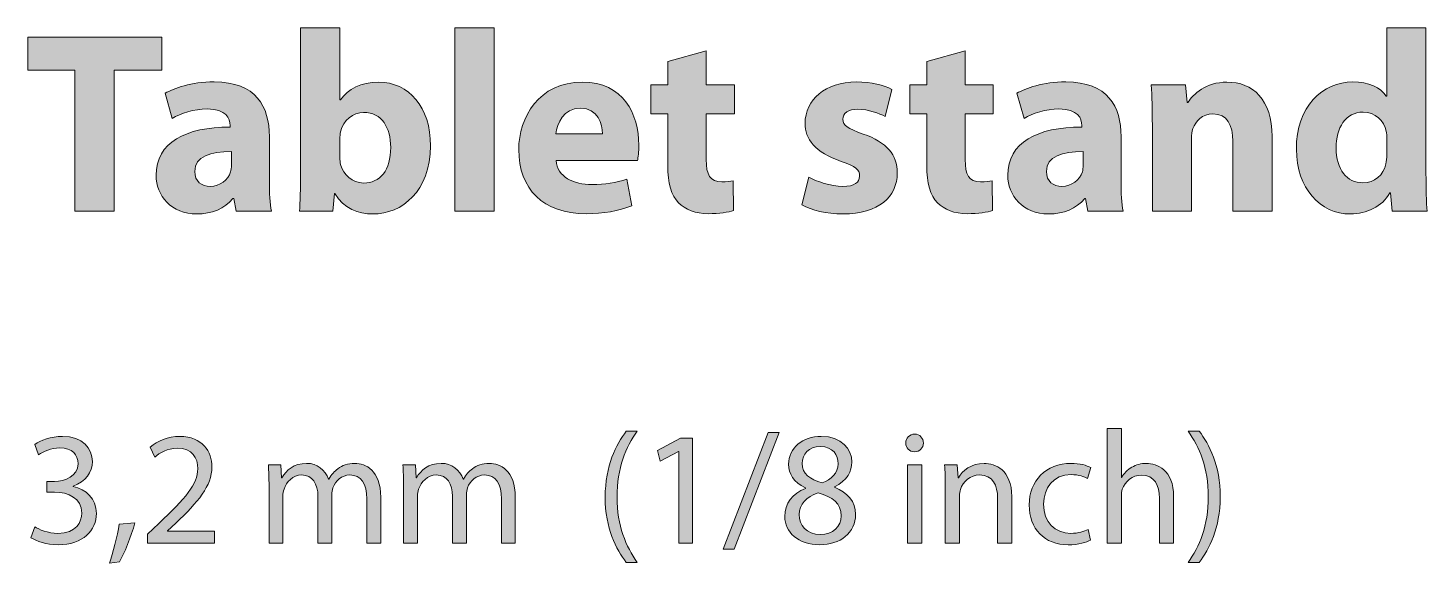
# Model space of a CAD drawing. Header units: inches. Extents: x 11 to 870, y -309 to 19.
# Drawn here: x 12.3 to 99, y -14.6 to 18.6 of the extents above; entities that cross this region are included whole.
import ezdxf

# ---------------------------------------------------------------- set-up
doc = ezdxf.new("R2010")
doc.units = ezdxf.units.IN
doc.header["$MEASUREMENT"] = 0
doc.layers.add('description', color=7, linetype='Continuous')

# ---------------------------------------------------------------- blocks, each defined once
blk = doc.blocks.new('block 3')
at = {"layer": 'description'}
h = blk.add_hatch(color=7, dxfattribs=at)
h.dxf.hatch_style = 2
edge = h.paths.add_edge_path()
edge.add_spline(control_points=[(12.758, -12.346), (13.008, -12.496), (13.578, -12.746), (14.198, -12.746), (15.318, -12.746), (15.678, -12.036), (15.668, -11.486), (15.658, -10.576), (14.838, -10.186), (13.988, -10.186), (13.988, -10.186), (13.498, -10.186), (13.498, -10.186), (13.498, -10.186), (13.498, -9.526), (13.498, -9.526), (13.498, -9.526), (13.988, -9.526), (13.988, -9.526), (14.628, -9.526), (15.438, -9.196), (15.438, -8.426), (15.438, -7.905), (15.108, -7.446), (14.298, -7.446), (13.778, -7.446), (13.278, -7.675), (12.998, -7.875), (12.998, -7.875), (12.758, -7.235), (12.758, -7.235), (13.108, -6.985), (13.768, -6.735), (14.468, -6.735), (15.748, -6.735), (16.328, -7.495), (16.328, -8.285), (16.328, -8.966), (15.918, -9.536), (15.128, -9.826), (15.128, -9.826), (15.128, -9.846), (15.128, -9.846), (15.928, -9.996), (16.569, -10.596), (16.578, -11.506), (16.578, -12.546), (15.758, -13.456), (14.208, -13.456), (13.478, -13.456), (12.838, -13.226), (12.518, -13.016), (12.518, -13.016), (12.758, -12.346), (12.758, -12.346)], knot_values=[0, 0, 0, 0, 1, 1, 1, 2, 2, 2, 3, 3, 3, 4, 4, 4, 5, 5, 5, 6, 6, 6, 7, 7, 7, 8, 8, 8, 9, 9, 9, 10, 10, 10, 11, 11, 11, 12, 12, 12, 13, 13, 13, 14, 14, 14, 15, 15, 15, 16, 16, 16, 17, 17, 17, 18, 18, 18, 18], degree=3, periodic=1)
h = blk.add_hatch(color=7, dxfattribs=at)
h.dxf.hatch_style = 2
edge = h.paths.add_edge_path()
edge.add_spline(control_points=[(19.748, -13.346), (19.748, -13.346), (19.748, -12.806), (19.748, -12.806), (19.748, -12.806), (20.438, -12.136), (20.438, -12.136), (22.098, -10.556), (22.858, -9.716), (22.858, -8.736), (22.858, -8.076), (22.548, -7.466), (21.578, -7.466), (20.988, -7.466), (20.498, -7.766), (20.198, -8.015), (20.198, -8.015), (19.917, -7.395), (19.917, -7.395), (20.358, -7.025), (21.008, -6.735), (21.748, -6.735), (23.148, -6.735), (23.738, -7.695), (23.738, -8.625), (23.738, -9.826), (22.868, -10.796), (21.498, -12.116), (21.498, -12.116), (20.988, -12.596), (20.988, -12.596), (20.988, -12.596), (20.988, -12.616), (20.988, -12.616), (20.988, -12.616), (23.898, -12.616), (23.898, -12.616), (23.898, -12.616), (23.898, -13.346), (23.898, -13.346), (23.898, -13.346), (19.748, -13.346), (19.748, -13.346)], knot_values=[0, 0, 0, 0, 1, 1, 1, 2, 2, 2, 3, 3, 3, 4, 4, 4, 5, 5, 5, 6, 6, 6, 7, 7, 7, 8, 8, 8, 9, 9, 9, 10, 10, 10, 11, 11, 11, 12, 12, 12, 13, 13, 13, 14, 14, 14, 14], degree=3, periodic=1)
h = blk.add_hatch(color=7, dxfattribs=at)
h.dxf.hatch_style = 2
edge = h.paths.add_edge_path()
edge.add_spline(control_points=[(50.098, -6.405), (49.367, -7.395), (48.847, -8.685), (48.847, -10.506), (48.847, -12.286), (49.397, -13.556), (50.098, -14.557), (50.098, -14.557), (49.417, -14.557), (49.417, -14.557), (48.787, -13.726), (48.107, -12.446), (48.107, -10.496), (48.117, -8.536), (48.787, -7.245), (49.417, -6.405), (49.417, -6.405), (50.098, -6.405), (50.098, -6.405)], knot_values=[0, 0, 0, 0, 1, 1, 1, 2, 2, 2, 3, 3, 3, 4, 4, 4, 5, 5, 5, 6, 6, 6, 6], degree=3, periodic=1)
h = blk.add_hatch(color=7, dxfattribs=at)
h.dxf.hatch_style = 2
h.paths.add_polyline_path([(52.667, -7.665), (52.647, -7.665), (51.517, -8.275), (51.347, -7.605), (52.768, -6.845), (53.518, -6.845), (53.518, -13.346), (52.667, -13.346)])
h = blk.add_hatch(color=7, dxfattribs=at)
h.dxf.hatch_style = 2
h.paths.add_polyline_path([(55.427, -13.736), (58.207, -6.485), (58.897, -6.485), (56.097, -13.736)])
h = blk.add_hatch(color=7, dxfattribs=at)
h.dxf.hatch_style = 2
edge = h.paths.add_edge_path()
edge.add_spline(control_points=[(60.517, -9.926), (59.787, -9.586), (59.477, -9.025), (59.477, -8.466), (59.477, -7.436), (60.347, -6.735), (61.497, -6.735), (62.757, -6.735), (63.397, -7.515), (63.397, -8.335), (63.397, -8.886), (63.117, -9.486), (62.317, -9.856), (62.317, -9.856), (62.317, -9.886), (62.317, -9.886), (63.127, -10.206), (63.628, -10.786), (63.628, -11.566), (63.628, -12.706), (62.657, -13.456), (61.417, -13.456), (60.057, -13.456), (59.237, -12.656), (59.237, -11.706), (59.237, -10.886), (59.727, -10.296), (60.527, -9.956), (60.527, -9.956), (60.517, -9.926), (60.517, -9.926)], knot_values=[0, 0, 0, 0, 1, 1, 1, 2, 2, 2, 3, 3, 3, 4, 4, 4, 5, 5, 5, 6, 6, 6, 7, 7, 7, 8, 8, 8, 9, 9, 9, 10, 10, 10, 10], degree=3, periodic=1)
edge = h.paths.add_edge_path()
edge.add_spline(control_points=[(62.737, -11.656), (62.737, -10.876), (62.187, -10.486), (61.307, -10.236), (60.547, -10.456), (60.137, -10.966), (60.137, -11.586), (60.107, -12.236), (60.607, -12.816), (61.437, -12.816), (62.227, -12.816), (62.737, -12.326), (62.737, -11.656)], knot_values=[0, 0, 0, 0, 1, 1, 1, 2, 2, 2, 3, 3, 3, 4, 4, 4, 4], degree=3, periodic=1)
edge = h.paths.add_edge_path()
edge.add_spline(control_points=[(60.317, -8.406), (60.307, -9.056), (60.807, -9.406), (61.557, -9.606), (62.117, -9.416), (62.547, -9.015), (62.547, -8.426), (62.547, -7.905), (62.237, -7.365), (61.447, -7.365), (60.717, -7.365), (60.317, -7.846), (60.317, -8.406)], knot_values=[0, 0, 0, 0, 1, 1, 1, 2, 2, 2, 3, 3, 3, 4, 4, 4, 4], degree=3, periodic=1)
h = blk.add_hatch(color=7, dxfattribs=at)
h.dxf.hatch_style = 2
edge = h.paths.add_edge_path()
edge.add_spline(control_points=[(67.827, -7.145), (67.827, -7.446), (67.617, -7.685), (67.267, -7.685), (66.947, -7.685), (66.737, -7.446), (66.737, -7.145), (66.737, -6.845), (66.957, -6.595), (67.287, -6.595), (67.607, -6.595), (67.827, -6.835), (67.827, -7.145)], knot_values=[0, 0, 0, 0, 1, 1, 1, 2, 2, 2, 3, 3, 3, 4, 4, 4, 4], degree=3, periodic=1)
h.paths.add_polyline_path([(66.847, -13.346), (66.847, -8.506), (67.727, -8.506), (67.727, -13.346)])
h = blk.add_hatch(color=7, dxfattribs=at)
h.dxf.hatch_style = 2
edge = h.paths.add_edge_path()
edge.add_spline(control_points=[(79.217, -6.245), (79.217, -6.245), (80.097, -6.245), (80.097, -6.245), (80.097, -6.245), (80.097, -9.276), (80.097, -9.276), (80.097, -9.276), (80.117, -9.276), (80.117, -9.276), (80.257, -9.025), (80.477, -8.796), (80.747, -8.645), (81.007, -8.496), (81.317, -8.406), (81.647, -8.406), (82.297, -8.406), (83.337, -8.806), (83.337, -10.466), (83.337, -10.466), (83.337, -13.346), (83.337, -13.346), (83.337, -13.346), (82.457, -13.346), (82.457, -13.346), (82.457, -13.346), (82.457, -10.566), (82.457, -10.566), (82.457, -9.786), (82.167, -9.136), (81.337, -9.136), (80.767, -9.136), (80.327, -9.536), (80.157, -10.006), (80.107, -10.136), (80.097, -10.266), (80.097, -10.426), (80.097, -10.426), (80.097, -13.346), (80.097, -13.346), (80.097, -13.346), (79.217, -13.346), (79.217, -13.346), (79.217, -13.346), (79.217, -6.245), (79.217, -6.245)], knot_values=[0, 0, 0, 0, 1, 1, 1, 2, 2, 2, 3, 3, 3, 4, 4, 4, 5, 5, 5, 6, 6, 6, 7, 7, 7, 8, 8, 8, 9, 9, 9, 10, 10, 10, 11, 11, 11, 12, 12, 12, 13, 13, 13, 14, 14, 14, 15, 15, 15, 15], degree=3, periodic=1)
h = blk.add_hatch(color=7, dxfattribs=at)
h.dxf.hatch_style = 2
edge = h.paths.add_edge_path()
edge.add_spline(control_points=[(84.236, -14.557), (84.936, -13.566), (85.487, -12.276), (85.487, -10.476), (85.487, -8.675), (84.946, -7.405), (84.236, -6.405), (84.236, -6.405), (84.916, -6.405), (84.916, -6.405), (85.547, -7.225), (86.227, -8.516), (86.227, -10.476), (86.217, -12.436), (85.547, -13.716), (84.916, -14.557), (84.916, -14.557), (84.236, -14.557), (84.236, -14.557)], knot_values=[0, 0, 0, 0, 1, 1, 1, 2, 2, 2, 3, 3, 3, 4, 4, 4, 5, 5, 5, 6, 6, 6, 6], degree=3, periodic=1)
h = blk.add_hatch(color=7, dxfattribs=at)
h.dxf.hatch_style = 2
edge = h.paths.add_edge_path()
edge.add_spline(control_points=[(27.277, -9.816), (27.277, -9.306), (27.257, -8.906), (27.237, -8.506), (27.237, -8.506), (28.007, -8.506), (28.007, -8.506), (28.007, -8.506), (28.048, -9.296), (28.048, -9.296), (28.048, -9.296), (28.078, -9.296), (28.078, -9.296), (28.347, -8.836), (28.798, -8.406), (29.608, -8.406), (30.258, -8.406), (30.758, -8.806), (30.968, -9.376), (30.968, -9.376), (30.988, -9.376), (30.988, -9.376), (31.138, -9.096), (31.338, -8.896), (31.538, -8.746), (31.828, -8.526), (32.138, -8.406), (32.598, -8.406), (33.248, -8.406), (34.198, -8.826), (34.198, -10.506), (34.198, -10.506), (34.198, -13.346), (34.198, -13.346), (34.198, -13.346), (33.338, -13.346), (33.338, -13.346), (33.338, -13.346), (33.338, -10.616), (33.338, -10.616), (33.338, -9.676), (32.988, -9.126), (32.288, -9.126), (31.778, -9.126), (31.398, -9.496), (31.238, -9.916), (31.198, -10.046), (31.168, -10.196), (31.168, -10.356), (31.168, -10.356), (31.168, -13.346), (31.168, -13.346), (31.168, -13.346), (30.308, -13.346), (30.308, -13.346), (30.308, -13.346), (30.308, -10.446), (30.308, -10.446), (30.308, -9.676), (29.968, -9.126), (29.298, -9.126), (28.758, -9.126), (28.347, -9.566), (28.207, -10.006), (28.157, -10.126), (28.137, -10.286), (28.137, -10.436), (28.137, -10.436), (28.137, -13.346), (28.137, -13.346), (28.137, -13.346), (27.277, -13.346), (27.277, -13.346), (27.277, -13.346), (27.277, -9.816), (27.277, -9.816)], knot_values=[0, 0, 0, 0, 1, 1, 1, 2, 2, 2, 3, 3, 3, 4, 4, 4, 5, 5, 5, 6, 6, 6, 7, 7, 7, 8, 8, 8, 9, 9, 9, 10, 10, 10, 11, 11, 11, 12, 12, 12, 13, 13, 13, 14, 14, 14, 15, 15, 15, 16, 16, 16, 17, 17, 17, 18, 18, 18, 19, 19, 19, 20, 20, 20, 21, 21, 21, 22, 22, 22, 23, 23, 23, 24, 24, 24, 25, 25, 25, 25], degree=3, periodic=1)
h = blk.add_hatch(color=7, dxfattribs=at)
h.dxf.hatch_style = 2
edge = h.paths.add_edge_path()
edge.add_spline(control_points=[(35.617, -9.816), (35.617, -9.306), (35.597, -8.906), (35.577, -8.506), (35.577, -8.506), (36.348, -8.506), (36.348, -8.506), (36.348, -8.506), (36.387, -9.296), (36.387, -9.296), (36.387, -9.296), (36.417, -9.296), (36.417, -9.296), (36.688, -8.836), (37.137, -8.406), (37.948, -8.406), (38.598, -8.406), (39.098, -8.806), (39.308, -9.376), (39.308, -9.376), (39.328, -9.376), (39.328, -9.376), (39.478, -9.096), (39.678, -8.896), (39.878, -8.746), (40.168, -8.526), (40.478, -8.406), (40.938, -8.406), (41.588, -8.406), (42.538, -8.826), (42.538, -10.506), (42.538, -10.506), (42.538, -13.346), (42.538, -13.346), (42.538, -13.346), (41.678, -13.346), (41.678, -13.346), (41.678, -13.346), (41.678, -10.616), (41.678, -10.616), (41.678, -9.676), (41.328, -9.126), (40.628, -9.126), (40.118, -9.126), (39.738, -9.496), (39.578, -9.916), (39.538, -10.046), (39.508, -10.196), (39.508, -10.356), (39.508, -10.356), (39.508, -13.346), (39.508, -13.346), (39.508, -13.346), (38.648, -13.346), (38.648, -13.346), (38.648, -13.346), (38.648, -10.446), (38.648, -10.446), (38.648, -9.676), (38.308, -9.126), (37.638, -9.126), (37.098, -9.126), (36.688, -9.566), (36.547, -10.006), (36.497, -10.126), (36.477, -10.286), (36.477, -10.436), (36.477, -10.436), (36.477, -13.346), (36.477, -13.346), (36.477, -13.346), (35.617, -13.346), (35.617, -13.346), (35.617, -13.346), (35.617, -9.816), (35.617, -9.816)], knot_values=[0, 0, 0, 0, 1, 1, 1, 2, 2, 2, 3, 3, 3, 4, 4, 4, 5, 5, 5, 6, 6, 6, 7, 7, 7, 8, 8, 8, 9, 9, 9, 10, 10, 10, 11, 11, 11, 12, 12, 12, 13, 13, 13, 14, 14, 14, 15, 15, 15, 16, 16, 16, 17, 17, 17, 18, 18, 18, 19, 19, 19, 20, 20, 20, 21, 21, 21, 22, 22, 22, 23, 23, 23, 24, 24, 24, 25, 25, 25, 25], degree=3, periodic=1)
h = blk.add_hatch(color=7, dxfattribs=at)
h.dxf.hatch_style = 2
edge = h.paths.add_edge_path()
edge.add_spline(control_points=[(69.187, -9.816), (69.187, -9.306), (69.177, -8.906), (69.147, -8.506), (69.147, -8.506), (69.927, -8.506), (69.927, -8.506), (69.927, -8.506), (69.977, -9.306), (69.977, -9.306), (69.977, -9.306), (69.997, -9.306), (69.997, -9.306), (70.237, -8.856), (70.797, -8.406), (71.597, -8.406), (72.267, -8.406), (73.307, -8.806), (73.307, -10.466), (73.307, -10.466), (73.307, -13.346), (73.307, -13.346), (73.307, -13.346), (72.427, -13.346), (72.427, -13.346), (72.427, -13.346), (72.427, -10.556), (72.427, -10.556), (72.427, -9.776), (72.137, -9.126), (71.307, -9.126), (70.737, -9.126), (70.287, -9.536), (70.127, -10.026), (70.087, -10.136), (70.067, -10.286), (70.067, -10.436), (70.067, -10.436), (70.067, -13.346), (70.067, -13.346), (70.067, -13.346), (69.187, -13.346), (69.187, -13.346), (69.187, -13.346), (69.187, -9.816), (69.187, -9.816)], knot_values=[0, 0, 0, 0, 1, 1, 1, 2, 2, 2, 3, 3, 3, 4, 4, 4, 5, 5, 5, 6, 6, 6, 7, 7, 7, 8, 8, 8, 9, 9, 9, 10, 10, 10, 11, 11, 11, 12, 12, 12, 13, 13, 13, 14, 14, 14, 15, 15, 15, 15], degree=3, periodic=1)
h = blk.add_hatch(color=7, dxfattribs=at)
h.dxf.hatch_style = 2
edge = h.paths.add_edge_path()
edge.add_spline(control_points=[(78.187, -13.176), (77.957, -13.286), (77.447, -13.456), (76.797, -13.456), (75.337, -13.456), (74.387, -12.466), (74.387, -10.986), (74.387, -9.496), (75.407, -8.406), (76.987, -8.406), (77.507, -8.406), (77.967, -8.536), (78.207, -8.665), (78.207, -8.665), (78.007, -9.336), (78.007, -9.336), (77.797, -9.226), (77.467, -9.106), (76.987, -9.106), (75.877, -9.106), (75.277, -9.936), (75.277, -10.936), (75.277, -12.056), (75.997, -12.746), (76.957, -12.746), (77.457, -12.746), (77.787, -12.626), (78.037, -12.516), (78.037, -12.516), (78.187, -13.176), (78.187, -13.176)], knot_values=[0, 0, 0, 0, 1, 1, 1, 2, 2, 2, 3, 3, 3, 4, 4, 4, 5, 5, 5, 6, 6, 6, 7, 7, 7, 8, 8, 8, 9, 9, 9, 10, 10, 10, 10], degree=3, periodic=1)
h = blk.add_hatch(color=7, dxfattribs=at)
h.dxf.hatch_style = 2
edge = h.paths.add_edge_path()
edge.add_spline(control_points=[(17.388, -14.587), (17.608, -13.986), (17.878, -12.916), (17.988, -12.186), (17.988, -12.186), (18.968, -12.086), (18.968, -12.086), (18.728, -12.936), (18.288, -14.046), (18.008, -14.517), (18.008, -14.517), (17.388, -14.587), (17.388, -14.587)], knot_values=[0, 0, 0, 0, 1, 1, 1, 2, 2, 2, 3, 3, 3, 4, 4, 4, 4], degree=3, periodic=1)
at = {"layer": 'description', "lineweight": 0}
for points in [[(52.667, -7.665), (52.647, -7.665), (51.517, -8.275), (51.347, -7.605), (52.768, -6.845), (53.518, -6.845), (53.518, -13.346), (52.667, -13.346), (52.667, -7.665)], [(55.427, -13.736), (58.207, -6.485), (58.897, -6.485), (56.097, -13.736), (55.427, -13.736)], [(66.847, -13.346), (66.847, -8.506), (67.727, -8.506), (67.727, -13.346), (66.847, -13.346)]]:
    blk.add_lwpolyline(points, dxfattribs=at)
for points, knots in [([(12.758, -12.346), (13.008, -12.496), (13.578, -12.746), (14.198, -12.746), (15.318, -12.746), (15.678, -12.036), (15.668, -11.486), (15.658, -10.576), (14.838, -10.186), (13.988, -10.186), (13.988, -10.186), (13.498, -10.186), (13.498, -10.186), (13.498, -10.186), (13.498, -9.526), (13.498, -9.526), (13.498, -9.526), (13.988, -9.526), (13.988, -9.526), (14.628, -9.526), (15.438, -9.196), (15.438, -8.426), (15.438, -7.905), (15.108, -7.446), (14.298, -7.446), (13.778, -7.446), (13.278, -7.675), (12.998, -7.875), (12.998, -7.875), (12.758, -7.235), (12.758, -7.235), (13.108, -6.985), (13.768, -6.735), (14.468, -6.735), (15.748, -6.735), (16.328, -7.495), (16.328, -8.285), (16.328, -8.966), (15.918, -9.536), (15.128, -9.826), (15.128, -9.826), (15.128, -9.846), (15.128, -9.846), (15.928, -9.996), (16.569, -10.596), (16.578, -11.506), (16.578, -12.546), (15.758, -13.456), (14.208, -13.456), (13.478, -13.456), (12.838, -13.226), (12.518, -13.016), (12.518, -13.016), (12.758, -12.346), (12.758, -12.346)], [0, 0, 0, 0, 1, 1, 1, 2, 2, 2, 3, 3, 3, 4, 4, 4, 5, 5, 5, 6, 6, 6, 7, 7, 7, 8, 8, 8, 9, 9, 9, 10, 10, 10, 11, 11, 11, 12, 12, 12, 13, 13, 13, 14, 14, 14, 15, 15, 15, 16, 16, 16, 17, 17, 17, 18, 18, 18, 18]), ([(19.748, -13.346), (19.748, -13.346), (19.748, -12.806), (19.748, -12.806), (19.748, -12.806), (20.438, -12.136), (20.438, -12.136), (22.098, -10.556), (22.858, -9.716), (22.858, -8.736), (22.858, -8.076), (22.548, -7.466), (21.578, -7.466), (20.988, -7.466), (20.498, -7.766), (20.198, -8.015), (20.198, -8.015), (19.917, -7.395), (19.917, -7.395), (20.358, -7.025), (21.008, -6.735), (21.748, -6.735), (23.148, -6.735), (23.738, -7.695), (23.738, -8.625), (23.738, -9.826), (22.868, -10.796), (21.498, -12.116), (21.498, -12.116), (20.988, -12.596), (20.988, -12.596), (20.988, -12.596), (20.988, -12.616), (20.988, -12.616), (20.988, -12.616), (23.898, -12.616), (23.898, -12.616), (23.898, -12.616), (23.898, -13.346), (23.898, -13.346), (23.898, -13.346), (19.748, -13.346), (19.748, -13.346)], [0, 0, 0, 0, 1, 1, 1, 2, 2, 2, 3, 3, 3, 4, 4, 4, 5, 5, 5, 6, 6, 6, 7, 7, 7, 8, 8, 8, 9, 9, 9, 10, 10, 10, 11, 11, 11, 12, 12, 12, 13, 13, 13, 14, 14, 14, 14]), ([(50.098, -6.405), (49.367, -7.395), (48.847, -8.685), (48.847, -10.506), (48.847, -12.286), (49.397, -13.556), (50.098, -14.557), (50.098, -14.557), (49.417, -14.557), (49.417, -14.557), (48.787, -13.726), (48.107, -12.446), (48.107, -10.496), (48.117, -8.536), (48.787, -7.245), (49.417, -6.405), (49.417, -6.405), (50.098, -6.405), (50.098, -6.405)], [0, 0, 0, 0, 1, 1, 1, 2, 2, 2, 3, 3, 3, 4, 4, 4, 5, 5, 5, 6, 6, 6, 6]), ([(60.517, -9.926), (59.787, -9.586), (59.477, -9.025), (59.477, -8.466), (59.477, -7.436), (60.347, -6.735), (61.497, -6.735), (62.757, -6.735), (63.397, -7.515), (63.397, -8.335), (63.397, -8.886), (63.117, -9.486), (62.317, -9.856), (62.317, -9.856), (62.317, -9.886), (62.317, -9.886), (63.127, -10.206), (63.628, -10.786), (63.628, -11.566), (63.628, -12.706), (62.657, -13.456), (61.417, -13.456), (60.057, -13.456), (59.237, -12.656), (59.237, -11.706), (59.237, -10.886), (59.727, -10.296), (60.527, -9.956), (60.527, -9.956), (60.517, -9.926), (60.517, -9.926)], [0, 0, 0, 0, 1, 1, 1, 2, 2, 2, 3, 3, 3, 4, 4, 4, 5, 5, 5, 6, 6, 6, 7, 7, 7, 8, 8, 8, 9, 9, 9, 10, 10, 10, 10]), ([(67.827, -7.145), (67.827, -7.446), (67.617, -7.685), (67.267, -7.685), (66.947, -7.685), (66.737, -7.446), (66.737, -7.145), (66.737, -6.845), (66.957, -6.595), (67.287, -6.595), (67.607, -6.595), (67.827, -6.835), (67.827, -7.145)], [0, 0, 0, 0, 1, 1, 1, 2, 2, 2, 3, 3, 3, 4, 4, 4, 4]), ([(79.217, -6.245), (79.217, -6.245), (80.097, -6.245), (80.097, -6.245), (80.097, -6.245), (80.097, -9.276), (80.097, -9.276), (80.097, -9.276), (80.117, -9.276), (80.117, -9.276), (80.257, -9.025), (80.477, -8.796), (80.747, -8.645), (81.007, -8.496), (81.317, -8.406), (81.647, -8.406), (82.297, -8.406), (83.337, -8.806), (83.337, -10.466), (83.337, -10.466), (83.337, -13.346), (83.337, -13.346), (83.337, -13.346), (82.457, -13.346), (82.457, -13.346), (82.457, -13.346), (82.457, -10.566), (82.457, -10.566), (82.457, -9.786), (82.167, -9.136), (81.337, -9.136), (80.767, -9.136), (80.327, -9.536), (80.157, -10.006), (80.107, -10.136), (80.097, -10.266), (80.097, -10.426), (80.097, -10.426), (80.097, -13.346), (80.097, -13.346), (80.097, -13.346), (79.217, -13.346), (79.217, -13.346), (79.217, -13.346), (79.217, -6.245), (79.217, -6.245)], [0, 0, 0, 0, 1, 1, 1, 2, 2, 2, 3, 3, 3, 4, 4, 4, 5, 5, 5, 6, 6, 6, 7, 7, 7, 8, 8, 8, 9, 9, 9, 10, 10, 10, 11, 11, 11, 12, 12, 12, 13, 13, 13, 14, 14, 14, 15, 15, 15, 15]), ([(84.236, -14.557), (84.936, -13.566), (85.487, -12.276), (85.487, -10.476), (85.487, -8.675), (84.946, -7.405), (84.236, -6.405), (84.236, -6.405), (84.916, -6.405), (84.916, -6.405), (85.547, -7.225), (86.227, -8.516), (86.227, -10.476), (86.217, -12.436), (85.547, -13.716), (84.916, -14.557), (84.916, -14.557), (84.236, -14.557), (84.236, -14.557)], [0, 0, 0, 0, 1, 1, 1, 2, 2, 2, 3, 3, 3, 4, 4, 4, 5, 5, 5, 6, 6, 6, 6]), ([(60.317, -8.406), (60.307, -9.056), (60.807, -9.406), (61.557, -9.606), (62.117, -9.416), (62.547, -9.015), (62.547, -8.426), (62.547, -7.905), (62.237, -7.365), (61.447, -7.365), (60.717, -7.365), (60.317, -7.846), (60.317, -8.406)], [0, 0, 0, 0, 1, 1, 1, 2, 2, 2, 3, 3, 3, 4, 4, 4, 4]), ([(27.277, -9.816), (27.277, -9.306), (27.257, -8.906), (27.237, -8.506), (27.237, -8.506), (28.007, -8.506), (28.007, -8.506), (28.007, -8.506), (28.048, -9.296), (28.048, -9.296), (28.048, -9.296), (28.078, -9.296), (28.078, -9.296), (28.347, -8.836), (28.798, -8.406), (29.608, -8.406), (30.258, -8.406), (30.758, -8.806), (30.968, -9.376), (30.968, -9.376), (30.988, -9.376), (30.988, -9.376), (31.138, -9.096), (31.338, -8.896), (31.538, -8.746), (31.828, -8.526), (32.138, -8.406), (32.598, -8.406), (33.248, -8.406), (34.198, -8.826), (34.198, -10.506), (34.198, -10.506), (34.198, -13.346), (34.198, -13.346), (34.198, -13.346), (33.338, -13.346), (33.338, -13.346), (33.338, -13.346), (33.338, -10.616), (33.338, -10.616), (33.338, -9.676), (32.988, -9.126), (32.288, -9.126), (31.778, -9.126), (31.398, -9.496), (31.238, -9.916), (31.198, -10.046), (31.168, -10.196), (31.168, -10.356), (31.168, -10.356), (31.168, -13.346), (31.168, -13.346), (31.168, -13.346), (30.308, -13.346), (30.308, -13.346), (30.308, -13.346), (30.308, -10.446), (30.308, -10.446), (30.308, -9.676), (29.968, -9.126), (29.298, -9.126), (28.758, -9.126), (28.347, -9.566), (28.207, -10.006), (28.157, -10.126), (28.137, -10.286), (28.137, -10.436), (28.137, -10.436), (28.137, -13.346), (28.137, -13.346), (28.137, -13.346), (27.277, -13.346), (27.277, -13.346), (27.277, -13.346), (27.277, -9.816), (27.277, -9.816)], [0, 0, 0, 0, 1, 1, 1, 2, 2, 2, 3, 3, 3, 4, 4, 4, 5, 5, 5, 6, 6, 6, 7, 7, 7, 8, 8, 8, 9, 9, 9, 10, 10, 10, 11, 11, 11, 12, 12, 12, 13, 13, 13, 14, 14, 14, 15, 15, 15, 16, 16, 16, 17, 17, 17, 18, 18, 18, 19, 19, 19, 20, 20, 20, 21, 21, 21, 22, 22, 22, 23, 23, 23, 24, 24, 24, 25, 25, 25, 25]), ([(35.617, -9.816), (35.617, -9.306), (35.597, -8.906), (35.577, -8.506), (35.577, -8.506), (36.348, -8.506), (36.348, -8.506), (36.348, -8.506), (36.387, -9.296), (36.387, -9.296), (36.387, -9.296), (36.417, -9.296), (36.417, -9.296), (36.688, -8.836), (37.137, -8.406), (37.948, -8.406), (38.598, -8.406), (39.098, -8.806), (39.308, -9.376), (39.308, -9.376), (39.328, -9.376), (39.328, -9.376), (39.478, -9.096), (39.678, -8.896), (39.878, -8.746), (40.168, -8.526), (40.478, -8.406), (40.938, -8.406), (41.588, -8.406), (42.538, -8.826), (42.538, -10.506), (42.538, -10.506), (42.538, -13.346), (42.538, -13.346), (42.538, -13.346), (41.678, -13.346), (41.678, -13.346), (41.678, -13.346), (41.678, -10.616), (41.678, -10.616), (41.678, -9.676), (41.328, -9.126), (40.628, -9.126), (40.118, -9.126), (39.738, -9.496), (39.578, -9.916), (39.538, -10.046), (39.508, -10.196), (39.508, -10.356), (39.508, -10.356), (39.508, -13.346), (39.508, -13.346), (39.508, -13.346), (38.648, -13.346), (38.648, -13.346), (38.648, -13.346), (38.648, -10.446), (38.648, -10.446), (38.648, -9.676), (38.308, -9.126), (37.638, -9.126), (37.098, -9.126), (36.688, -9.566), (36.547, -10.006), (36.497, -10.126), (36.477, -10.286), (36.477, -10.436), (36.477, -10.436), (36.477, -13.346), (36.477, -13.346), (36.477, -13.346), (35.617, -13.346), (35.617, -13.346), (35.617, -13.346), (35.617, -9.816), (35.617, -9.816)], [0, 0, 0, 0, 1, 1, 1, 2, 2, 2, 3, 3, 3, 4, 4, 4, 5, 5, 5, 6, 6, 6, 7, 7, 7, 8, 8, 8, 9, 9, 9, 10, 10, 10, 11, 11, 11, 12, 12, 12, 13, 13, 13, 14, 14, 14, 15, 15, 15, 16, 16, 16, 17, 17, 17, 18, 18, 18, 19, 19, 19, 20, 20, 20, 21, 21, 21, 22, 22, 22, 23, 23, 23, 24, 24, 24, 25, 25, 25, 25]), ([(69.187, -9.816), (69.187, -9.306), (69.177, -8.906), (69.147, -8.506), (69.147, -8.506), (69.927, -8.506), (69.927, -8.506), (69.927, -8.506), (69.977, -9.306), (69.977, -9.306), (69.977, -9.306), (69.997, -9.306), (69.997, -9.306), (70.237, -8.856), (70.797, -8.406), (71.597, -8.406), (72.267, -8.406), (73.307, -8.806), (73.307, -10.466), (73.307, -10.466), (73.307, -13.346), (73.307, -13.346), (73.307, -13.346), (72.427, -13.346), (72.427, -13.346), (72.427, -13.346), (72.427, -10.556), (72.427, -10.556), (72.427, -9.776), (72.137, -9.126), (71.307, -9.126), (70.737, -9.126), (70.287, -9.536), (70.127, -10.026), (70.087, -10.136), (70.067, -10.286), (70.067, -10.436), (70.067, -10.436), (70.067, -13.346), (70.067, -13.346), (70.067, -13.346), (69.187, -13.346), (69.187, -13.346), (69.187, -13.346), (69.187, -9.816), (69.187, -9.816)], [0, 0, 0, 0, 1, 1, 1, 2, 2, 2, 3, 3, 3, 4, 4, 4, 5, 5, 5, 6, 6, 6, 7, 7, 7, 8, 8, 8, 9, 9, 9, 10, 10, 10, 11, 11, 11, 12, 12, 12, 13, 13, 13, 14, 14, 14, 15, 15, 15, 15]), ([(78.187, -13.176), (77.957, -13.286), (77.447, -13.456), (76.797, -13.456), (75.337, -13.456), (74.387, -12.466), (74.387, -10.986), (74.387, -9.496), (75.407, -8.406), (76.987, -8.406), (77.507, -8.406), (77.967, -8.536), (78.207, -8.665), (78.207, -8.665), (78.007, -9.336), (78.007, -9.336), (77.797, -9.226), (77.467, -9.106), (76.987, -9.106), (75.877, -9.106), (75.277, -9.936), (75.277, -10.936), (75.277, -12.056), (75.997, -12.746), (76.957, -12.746), (77.457, -12.746), (77.787, -12.626), (78.037, -12.516), (78.037, -12.516), (78.187, -13.176), (78.187, -13.176)], [0, 0, 0, 0, 1, 1, 1, 2, 2, 2, 3, 3, 3, 4, 4, 4, 5, 5, 5, 6, 6, 6, 7, 7, 7, 8, 8, 8, 9, 9, 9, 10, 10, 10, 10]), ([(62.737, -11.656), (62.737, -10.876), (62.187, -10.486), (61.307, -10.236), (60.547, -10.456), (60.137, -10.966), (60.137, -11.586), (60.107, -12.236), (60.607, -12.816), (61.437, -12.816), (62.227, -12.816), (62.737, -12.326), (62.737, -11.656)], [0, 0, 0, 0, 1, 1, 1, 2, 2, 2, 3, 3, 3, 4, 4, 4, 4]), ([(17.388, -14.587), (17.608, -13.986), (17.878, -12.916), (17.988, -12.186), (17.988, -12.186), (18.968, -12.086), (18.968, -12.086), (18.728, -12.936), (18.288, -14.046), (18.008, -14.517), (18.008, -14.517), (17.388, -14.587), (17.388, -14.587)], [0, 0, 0, 0, 1, 1, 1, 2, 2, 2, 3, 3, 3, 4, 4, 4, 4])]:
    blk.add_open_spline(points, degree=3, knots=knots, dxfattribs=at)
blk = doc.blocks.new('block 5')
at = {"layer": 'description'}
h = blk.add_hatch(color=7, dxfattribs=at)
h.dxf.hatch_style = 2
edge = h.paths.add_edge_path()
edge.add_spline(control_points=[(29.234, 18.591), (29.234, 18.591), (31.665, 18.591), (31.665, 18.591), (31.665, 18.591), (31.665, 14.127), (31.665, 14.127), (31.665, 14.127), (31.697, 14.127), (31.697, 14.127), (32.161, 14.799), (32.977, 15.231), (34.065, 15.231), (35.937, 15.231), (37.297, 13.679), (37.281, 11.28), (37.281, 8.464), (35.505, 7.056), (33.713, 7.056), (32.801, 7.056), (31.905, 7.392), (31.361, 8.32), (31.361, 8.32), (31.329, 8.32), (31.329, 8.32), (31.329, 8.32), (31.233, 7.232), (31.233, 7.232), (31.233, 7.232), (29.17, 7.232), (29.17, 7.232), (29.202, 7.744), (29.234, 8.688), (29.234, 9.568), (29.234, 9.568), (29.234, 18.591), (29.234, 18.591)], knot_values=[0, 0, 0, 0, 1, 1, 1, 2, 2, 2, 3, 3, 3, 4, 4, 4, 5, 5, 5, 6, 6, 6, 7, 7, 7, 8, 8, 8, 9, 9, 9, 10, 10, 10, 11, 11, 11, 12, 12, 12, 12], degree=3, periodic=1)
edge = h.paths.add_edge_path()
edge.add_spline(control_points=[(31.665, 10.56), (31.665, 10.4), (31.681, 10.256), (31.713, 10.128), (31.873, 9.488), (32.433, 8.976), (33.137, 8.976), (34.177, 8.976), (34.817, 9.776), (34.817, 11.183), (34.817, 12.399), (34.273, 13.359), (33.137, 13.359), (32.481, 13.359), (31.873, 12.863), (31.713, 12.159), (31.681, 12.015), (31.665, 11.871), (31.665, 11.711), (31.665, 11.711), (31.665, 10.56), (31.665, 10.56)], knot_values=[0, 0, 0, 0, 1, 1, 1, 2, 2, 2, 3, 3, 3, 4, 4, 4, 5, 5, 5, 6, 6, 6, 7, 7, 7, 7], degree=3, periodic=1)
h = blk.add_hatch(color=7, dxfattribs=at)
h.dxf.hatch_style = 2
h.paths.add_polyline_path([(38.801, 18.591), (41.233, 18.591), (41.233, 7.232), (38.801, 7.232)])
h = blk.add_hatch(color=7, dxfattribs=at)
h.dxf.hatch_style = 2
edge = h.paths.add_edge_path()
edge.add_spline(control_points=[(98.976, 18.591), (98.976, 18.591), (98.976, 9.568), (98.976, 9.568), (98.976, 8.688), (99.008, 7.76), (99.04, 7.232), (99.04, 7.232), (96.88, 7.232), (96.88, 7.232), (96.88, 7.232), (96.784, 8.368), (96.784, 8.368), (96.784, 8.368), (96.736, 8.368), (96.736, 8.368), (96.256, 7.504), (95.296, 7.056), (94.289, 7.056), (92.433, 7.056), (90.945, 8.64), (90.945, 11.072), (90.929, 13.711), (92.577, 15.247), (94.448, 15.247), (95.424, 15.247), (96.16, 14.895), (96.512, 14.367), (96.512, 14.367), (96.544, 14.367), (96.544, 14.367), (96.544, 14.367), (96.544, 18.591), (96.544, 18.591), (96.544, 18.591), (98.976, 18.591), (98.976, 18.591)], knot_values=[0, 0, 0, 0, 1, 1, 1, 2, 2, 2, 3, 3, 3, 4, 4, 4, 5, 5, 5, 6, 6, 6, 7, 7, 7, 8, 8, 8, 9, 9, 9, 10, 10, 10, 11, 11, 11, 12, 12, 12, 12], degree=3, periodic=1)
edge = h.paths.add_edge_path()
edge.add_spline(control_points=[(96.544, 11.743), (96.544, 11.871), (96.544, 12.048), (96.512, 12.192), (96.368, 12.831), (95.84, 13.375), (95.088, 13.375), (93.968, 13.375), (93.409, 12.383), (93.409, 11.151), (93.409, 9.824), (94.065, 8.992), (95.072, 8.992), (95.776, 8.992), (96.352, 9.472), (96.496, 10.16), (96.528, 10.336), (96.544, 10.528), (96.544, 10.719), (96.544, 10.719), (96.544, 11.743), (96.544, 11.743)], knot_values=[0, 0, 0, 0, 1, 1, 1, 2, 2, 2, 3, 3, 3, 4, 4, 4, 5, 5, 5, 6, 6, 6, 7, 7, 7, 7], degree=3, periodic=1)
h = blk.add_hatch(color=7, dxfattribs=at)
h.dxf.hatch_style = 2
h.paths.add_polyline_path([(15.249, 15.967), (12.338, 15.967), (12.338, 18.015), (20.625, 18.015), (20.625, 15.967), (17.681, 15.967), (17.681, 7.232), (15.249, 7.232)])
h = blk.add_hatch(color=7, dxfattribs=at)
h.dxf.hatch_style = 2
edge = h.paths.add_edge_path()
edge.add_spline(control_points=[(54.369, 17.167), (54.369, 17.167), (54.369, 15.055), (54.369, 15.055), (54.369, 15.055), (56.113, 15.055), (56.113, 15.055), (56.113, 15.055), (56.113, 13.263), (56.113, 13.263), (56.113, 13.263), (54.369, 13.263), (54.369, 13.263), (54.369, 13.263), (54.369, 10.432), (54.369, 10.432), (54.369, 9.488), (54.609, 9.056), (55.329, 9.056), (55.665, 9.056), (55.825, 9.072), (56.049, 9.12), (56.049, 9.12), (56.065, 7.28), (56.065, 7.28), (55.761, 7.168), (55.169, 7.072), (54.497, 7.072), (53.713, 7.072), (53.057, 7.344), (52.657, 7.744), (52.209, 8.208), (51.985, 8.96), (51.985, 10.063), (51.985, 10.063), (51.985, 13.263), (51.985, 13.263), (51.985, 13.263), (50.945, 13.263), (50.945, 13.263), (50.945, 13.263), (50.945, 15.055), (50.945, 15.055), (50.945, 15.055), (51.985, 15.055), (51.985, 15.055), (51.985, 15.055), (51.985, 16.511), (51.985, 16.511), (51.985, 16.511), (54.369, 17.167), (54.369, 17.167)], knot_values=[0, 0, 0, 0, 1, 1, 1, 2, 2, 2, 3, 3, 3, 4, 4, 4, 5, 5, 5, 6, 6, 6, 7, 7, 7, 8, 8, 8, 9, 9, 9, 10, 10, 10, 11, 11, 11, 12, 12, 12, 13, 13, 13, 14, 14, 14, 15, 15, 15, 16, 16, 16, 17, 17, 17, 17], degree=3, periodic=1)
h = blk.add_hatch(color=7, dxfattribs=at)
h.dxf.hatch_style = 2
edge = h.paths.add_edge_path()
edge.add_spline(control_points=[(70.417, 17.167), (70.417, 17.167), (70.417, 15.055), (70.417, 15.055), (70.417, 15.055), (72.161, 15.055), (72.161, 15.055), (72.161, 15.055), (72.161, 13.263), (72.161, 13.263), (72.161, 13.263), (70.417, 13.263), (70.417, 13.263), (70.417, 13.263), (70.417, 10.432), (70.417, 10.432), (70.417, 9.488), (70.657, 9.056), (71.377, 9.056), (71.712, 9.056), (71.872, 9.072), (72.097, 9.12), (72.097, 9.12), (72.112, 7.28), (72.112, 7.28), (71.809, 7.168), (71.217, 7.072), (70.545, 7.072), (69.761, 7.072), (69.105, 7.344), (68.705, 7.744), (68.257, 8.208), (68.033, 8.96), (68.033, 10.063), (68.033, 10.063), (68.033, 13.263), (68.033, 13.263), (68.033, 13.263), (66.993, 13.263), (66.993, 13.263), (66.993, 13.263), (66.993, 15.055), (66.993, 15.055), (66.993, 15.055), (68.033, 15.055), (68.033, 15.055), (68.033, 15.055), (68.033, 16.511), (68.033, 16.511), (68.033, 16.511), (70.417, 17.167), (70.417, 17.167)], knot_values=[0, 0, 0, 0, 1, 1, 1, 2, 2, 2, 3, 3, 3, 4, 4, 4, 5, 5, 5, 6, 6, 6, 7, 7, 7, 8, 8, 8, 9, 9, 9, 10, 10, 10, 11, 11, 11, 12, 12, 12, 13, 13, 13, 14, 14, 14, 15, 15, 15, 16, 16, 16, 17, 17, 17, 17], degree=3, periodic=1)
h = blk.add_hatch(color=7, dxfattribs=at)
h.dxf.hatch_style = 2
edge = h.paths.add_edge_path()
edge.add_spline(control_points=[(27.297, 9.12), (27.297, 8.384), (27.329, 7.664), (27.425, 7.232), (27.425, 7.232), (25.233, 7.232), (25.233, 7.232), (25.233, 7.232), (25.089, 8.016), (25.089, 8.016), (25.089, 8.016), (25.041, 8.016), (25.041, 8.016), (24.529, 7.392), (23.729, 7.056), (22.801, 7.056), (21.218, 7.056), (20.274, 8.208), (20.274, 9.456), (20.274, 11.487), (22.098, 12.447), (24.865, 12.447), (24.865, 12.447), (24.865, 12.543), (24.865, 12.543), (24.865, 12.975), (24.641, 13.567), (23.441, 13.567), (22.642, 13.567), (21.794, 13.295), (21.282, 12.975), (21.282, 12.975), (20.834, 14.543), (20.834, 14.543), (21.378, 14.847), (22.449, 15.247), (23.873, 15.247), (26.481, 15.247), (27.297, 13.711), (27.297, 11.855), (27.297, 11.855), (27.297, 9.12), (27.297, 9.12)], knot_values=[0, 0, 0, 0, 1, 1, 1, 2, 2, 2, 3, 3, 3, 4, 4, 4, 5, 5, 5, 6, 6, 6, 7, 7, 7, 8, 8, 8, 9, 9, 9, 10, 10, 10, 11, 11, 11, 12, 12, 12, 13, 13, 13, 14, 14, 14, 14], degree=3, periodic=1)
edge = h.paths.add_edge_path()
edge.add_spline(control_points=[(24.945, 10.928), (23.665, 10.928), (22.673, 10.624), (22.673, 9.696), (22.673, 9.072), (23.089, 8.768), (23.633, 8.768), (24.225, 8.768), (24.737, 9.168), (24.897, 9.663), (24.929, 9.792), (24.945, 9.936), (24.945, 10.08), (24.945, 10.08), (24.945, 10.928), (24.945, 10.928)], knot_values=[0, 0, 0, 0, 1, 1, 1, 2, 2, 2, 3, 3, 3, 4, 4, 4, 5, 5, 5, 5], degree=3, periodic=1)
h = blk.add_hatch(color=7, dxfattribs=at)
h.dxf.hatch_style = 2
edge = h.paths.add_edge_path()
edge.add_spline(control_points=[(45.073, 10.368), (45.137, 9.36), (46.145, 8.88), (47.281, 8.88), (48.113, 8.88), (48.785, 8.992), (49.441, 9.216), (49.441, 9.216), (49.761, 7.568), (49.761, 7.568), (48.961, 7.232), (47.985, 7.072), (46.929, 7.072), (44.273, 7.072), (42.753, 8.608), (42.753, 11.056), (42.753, 13.039), (43.985, 15.231), (46.705, 15.231), (49.233, 15.231), (50.193, 13.263), (50.193, 11.327), (50.193, 10.912), (50.145, 10.544), (50.113, 10.368), (50.113, 10.368), (45.073, 10.368), (45.073, 10.368)], knot_values=[0, 0, 0, 0, 1, 1, 1, 2, 2, 2, 3, 3, 3, 4, 4, 4, 5, 5, 5, 6, 6, 6, 7, 7, 7, 8, 8, 8, 9, 9, 9, 9], degree=3, periodic=1)
edge = h.paths.add_edge_path()
edge.add_spline(control_points=[(47.937, 12.031), (47.937, 12.623), (47.681, 13.615), (46.561, 13.615), (45.537, 13.615), (45.121, 12.671), (45.057, 12.031), (45.057, 12.031), (47.937, 12.031), (47.937, 12.031)], knot_values=[0, 0, 0, 0, 1, 1, 1, 2, 2, 2, 3, 3, 3, 3], degree=3, periodic=1)
h = blk.add_hatch(color=7, dxfattribs=at)
h.dxf.hatch_style = 2
edge = h.paths.add_edge_path()
edge.add_spline(control_points=[(60.737, 9.344), (61.185, 9.072), (62.113, 8.768), (62.833, 8.768), (63.569, 8.768), (63.873, 9.008), (63.873, 9.408), (63.873, 9.824), (63.633, 10.016), (62.737, 10.319), (61.105, 10.863), (60.481, 11.743), (60.497, 12.671), (60.497, 14.143), (61.745, 15.247), (63.681, 15.247), (64.593, 15.247), (65.393, 15.023), (65.873, 14.783), (65.873, 14.783), (65.457, 13.103), (65.457, 13.103), (65.105, 13.295), (64.417, 13.551), (63.761, 13.551), (63.169, 13.551), (62.833, 13.311), (62.833, 12.927), (62.833, 12.543), (63.137, 12.351), (64.097, 12.015), (65.585, 11.504), (66.193, 10.736), (66.209, 9.6), (66.209, 8.128), (65.073, 7.056), (62.833, 7.056), (61.809, 7.056), (60.897, 7.296), (60.305, 7.616), (60.305, 7.616), (60.737, 9.344), (60.737, 9.344)], knot_values=[0, 0, 0, 0, 1, 1, 1, 2, 2, 2, 3, 3, 3, 4, 4, 4, 5, 5, 5, 6, 6, 6, 7, 7, 7, 8, 8, 8, 9, 9, 9, 10, 10, 10, 11, 11, 11, 12, 12, 12, 13, 13, 13, 14, 14, 14, 14], degree=3, periodic=1)
h = blk.add_hatch(color=7, dxfattribs=at)
h.dxf.hatch_style = 2
edge = h.paths.add_edge_path()
edge.add_spline(control_points=[(80.08, 9.12), (80.08, 8.384), (80.112, 7.664), (80.208, 7.232), (80.208, 7.232), (78.016, 7.232), (78.016, 7.232), (78.016, 7.232), (77.872, 8.016), (77.872, 8.016), (77.872, 8.016), (77.824, 8.016), (77.824, 8.016), (77.312, 7.392), (76.513, 7.056), (75.585, 7.056), (74.001, 7.056), (73.057, 8.208), (73.057, 9.456), (73.057, 11.487), (74.881, 12.447), (77.648, 12.447), (77.648, 12.447), (77.648, 12.543), (77.648, 12.543), (77.648, 12.975), (77.424, 13.567), (76.225, 13.567), (75.425, 13.567), (74.577, 13.295), (74.065, 12.975), (74.065, 12.975), (73.617, 14.543), (73.617, 14.543), (74.161, 14.847), (75.233, 15.247), (76.657, 15.247), (79.264, 15.247), (80.08, 13.711), (80.08, 11.855), (80.08, 11.855), (80.08, 9.12), (80.08, 9.12)], knot_values=[0, 0, 0, 0, 1, 1, 1, 2, 2, 2, 3, 3, 3, 4, 4, 4, 5, 5, 5, 6, 6, 6, 7, 7, 7, 8, 8, 8, 9, 9, 9, 10, 10, 10, 11, 11, 11, 12, 12, 12, 13, 13, 13, 14, 14, 14, 14], degree=3, periodic=1)
edge = h.paths.add_edge_path()
edge.add_spline(control_points=[(77.728, 10.928), (76.448, 10.928), (75.457, 10.624), (75.457, 9.696), (75.457, 9.072), (75.873, 8.768), (76.416, 8.768), (77.008, 8.768), (77.52, 9.168), (77.68, 9.663), (77.712, 9.792), (77.728, 9.936), (77.728, 10.08), (77.728, 10.08), (77.728, 10.928), (77.728, 10.928)], knot_values=[0, 0, 0, 0, 1, 1, 1, 2, 2, 2, 3, 3, 3, 4, 4, 4, 5, 5, 5, 5], degree=3, periodic=1)
h = blk.add_hatch(color=7, dxfattribs=at)
h.dxf.hatch_style = 2
edge = h.paths.add_edge_path()
edge.add_spline(control_points=[(82.017, 12.559), (82.017, 13.535), (81.985, 14.351), (81.953, 15.055), (81.953, 15.055), (84.065, 15.055), (84.065, 15.055), (84.065, 15.055), (84.176, 13.967), (84.176, 13.967), (84.176, 13.967), (84.225, 13.967), (84.225, 13.967), (84.544, 14.479), (85.329, 15.231), (86.64, 15.231), (88.24, 15.231), (89.44, 14.159), (89.44, 11.855), (89.44, 11.855), (89.44, 7.232), (89.44, 7.232), (89.44, 7.232), (87.008, 7.232), (87.008, 7.232), (87.008, 7.232), (87.008, 11.568), (87.008, 11.568), (87.008, 12.575), (86.656, 13.263), (85.776, 13.263), (85.104, 13.263), (84.705, 12.799), (84.529, 12.351), (84.464, 12.192), (84.449, 11.968), (84.449, 11.743), (84.449, 11.743), (84.449, 7.232), (84.449, 7.232), (84.449, 7.232), (82.017, 7.232), (82.017, 7.232), (82.017, 7.232), (82.017, 12.559), (82.017, 12.559)], knot_values=[0, 0, 0, 0, 1, 1, 1, 2, 2, 2, 3, 3, 3, 4, 4, 4, 5, 5, 5, 6, 6, 6, 7, 7, 7, 8, 8, 8, 9, 9, 9, 10, 10, 10, 11, 11, 11, 12, 12, 12, 13, 13, 13, 14, 14, 14, 15, 15, 15, 15], degree=3, periodic=1)
at = {"layer": 'description', "lineweight": 0}
for points in [[(38.801, 18.591), (41.233, 18.591), (41.233, 7.232), (38.801, 7.232), (38.801, 18.591)], [(15.249, 15.967), (12.338, 15.967), (12.338, 18.015), (20.625, 18.015), (20.625, 15.967), (17.681, 15.967), (17.681, 7.232), (15.249, 7.232), (15.249, 15.967)]]:
    blk.add_lwpolyline(points, dxfattribs=at)
for points, knots in [([(29.234, 18.591), (29.234, 18.591), (31.665, 18.591), (31.665, 18.591), (31.665, 18.591), (31.665, 14.127), (31.665, 14.127), (31.665, 14.127), (31.697, 14.127), (31.697, 14.127), (32.161, 14.799), (32.977, 15.231), (34.065, 15.231), (35.937, 15.231), (37.297, 13.679), (37.281, 11.28), (37.281, 8.464), (35.505, 7.056), (33.713, 7.056), (32.801, 7.056), (31.905, 7.392), (31.361, 8.32), (31.361, 8.32), (31.329, 8.32), (31.329, 8.32), (31.329, 8.32), (31.233, 7.232), (31.233, 7.232), (31.233, 7.232), (29.17, 7.232), (29.17, 7.232), (29.202, 7.744), (29.234, 8.688), (29.234, 9.568), (29.234, 9.568), (29.234, 18.591), (29.234, 18.591)], [0, 0, 0, 0, 1, 1, 1, 2, 2, 2, 3, 3, 3, 4, 4, 4, 5, 5, 5, 6, 6, 6, 7, 7, 7, 8, 8, 8, 9, 9, 9, 10, 10, 10, 11, 11, 11, 12, 12, 12, 12]), ([(98.976, 18.591), (98.976, 18.591), (98.976, 9.568), (98.976, 9.568), (98.976, 8.688), (99.008, 7.76), (99.04, 7.232), (99.04, 7.232), (96.88, 7.232), (96.88, 7.232), (96.88, 7.232), (96.784, 8.368), (96.784, 8.368), (96.784, 8.368), (96.736, 8.368), (96.736, 8.368), (96.256, 7.504), (95.296, 7.056), (94.289, 7.056), (92.433, 7.056), (90.945, 8.64), (90.945, 11.072), (90.929, 13.711), (92.577, 15.247), (94.448, 15.247), (95.424, 15.247), (96.16, 14.895), (96.512, 14.367), (96.512, 14.367), (96.544, 14.367), (96.544, 14.367), (96.544, 14.367), (96.544, 18.591), (96.544, 18.591), (96.544, 18.591), (98.976, 18.591), (98.976, 18.591)], [0, 0, 0, 0, 1, 1, 1, 2, 2, 2, 3, 3, 3, 4, 4, 4, 5, 5, 5, 6, 6, 6, 7, 7, 7, 8, 8, 8, 9, 9, 9, 10, 10, 10, 11, 11, 11, 12, 12, 12, 12]), ([(54.369, 17.167), (54.369, 17.167), (54.369, 15.055), (54.369, 15.055), (54.369, 15.055), (56.113, 15.055), (56.113, 15.055), (56.113, 15.055), (56.113, 13.263), (56.113, 13.263), (56.113, 13.263), (54.369, 13.263), (54.369, 13.263), (54.369, 13.263), (54.369, 10.432), (54.369, 10.432), (54.369, 9.488), (54.609, 9.056), (55.329, 9.056), (55.665, 9.056), (55.825, 9.072), (56.049, 9.12), (56.049, 9.12), (56.065, 7.28), (56.065, 7.28), (55.761, 7.168), (55.169, 7.072), (54.497, 7.072), (53.713, 7.072), (53.057, 7.344), (52.657, 7.744), (52.209, 8.208), (51.985, 8.96), (51.985, 10.063), (51.985, 10.063), (51.985, 13.263), (51.985, 13.263), (51.985, 13.263), (50.945, 13.263), (50.945, 13.263), (50.945, 13.263), (50.945, 15.055), (50.945, 15.055), (50.945, 15.055), (51.985, 15.055), (51.985, 15.055), (51.985, 15.055), (51.985, 16.511), (51.985, 16.511), (51.985, 16.511), (54.369, 17.167), (54.369, 17.167)], [0, 0, 0, 0, 1, 1, 1, 2, 2, 2, 3, 3, 3, 4, 4, 4, 5, 5, 5, 6, 6, 6, 7, 7, 7, 8, 8, 8, 9, 9, 9, 10, 10, 10, 11, 11, 11, 12, 12, 12, 13, 13, 13, 14, 14, 14, 15, 15, 15, 16, 16, 16, 17, 17, 17, 17]), ([(70.417, 17.167), (70.417, 17.167), (70.417, 15.055), (70.417, 15.055), (70.417, 15.055), (72.161, 15.055), (72.161, 15.055), (72.161, 15.055), (72.161, 13.263), (72.161, 13.263), (72.161, 13.263), (70.417, 13.263), (70.417, 13.263), (70.417, 13.263), (70.417, 10.432), (70.417, 10.432), (70.417, 9.488), (70.657, 9.056), (71.377, 9.056), (71.712, 9.056), (71.872, 9.072), (72.097, 9.12), (72.097, 9.12), (72.112, 7.28), (72.112, 7.28), (71.809, 7.168), (71.217, 7.072), (70.545, 7.072), (69.761, 7.072), (69.105, 7.344), (68.705, 7.744), (68.257, 8.208), (68.033, 8.96), (68.033, 10.063), (68.033, 10.063), (68.033, 13.263), (68.033, 13.263), (68.033, 13.263), (66.993, 13.263), (66.993, 13.263), (66.993, 13.263), (66.993, 15.055), (66.993, 15.055), (66.993, 15.055), (68.033, 15.055), (68.033, 15.055), (68.033, 15.055), (68.033, 16.511), (68.033, 16.511), (68.033, 16.511), (70.417, 17.167), (70.417, 17.167)], [0, 0, 0, 0, 1, 1, 1, 2, 2, 2, 3, 3, 3, 4, 4, 4, 5, 5, 5, 6, 6, 6, 7, 7, 7, 8, 8, 8, 9, 9, 9, 10, 10, 10, 11, 11, 11, 12, 12, 12, 13, 13, 13, 14, 14, 14, 15, 15, 15, 16, 16, 16, 17, 17, 17, 17]), ([(27.297, 9.12), (27.297, 8.384), (27.329, 7.664), (27.425, 7.232), (27.425, 7.232), (25.233, 7.232), (25.233, 7.232), (25.233, 7.232), (25.089, 8.016), (25.089, 8.016), (25.089, 8.016), (25.041, 8.016), (25.041, 8.016), (24.529, 7.392), (23.729, 7.056), (22.801, 7.056), (21.218, 7.056), (20.274, 8.208), (20.274, 9.456), (20.274, 11.487), (22.098, 12.447), (24.865, 12.447), (24.865, 12.447), (24.865, 12.543), (24.865, 12.543), (24.865, 12.975), (24.641, 13.567), (23.441, 13.567), (22.642, 13.567), (21.794, 13.295), (21.282, 12.975), (21.282, 12.975), (20.834, 14.543), (20.834, 14.543), (21.378, 14.847), (22.449, 15.247), (23.873, 15.247), (26.481, 15.247), (27.297, 13.711), (27.297, 11.855), (27.297, 11.855), (27.297, 9.12), (27.297, 9.12)], [0, 0, 0, 0, 1, 1, 1, 2, 2, 2, 3, 3, 3, 4, 4, 4, 5, 5, 5, 6, 6, 6, 7, 7, 7, 8, 8, 8, 9, 9, 9, 10, 10, 10, 11, 11, 11, 12, 12, 12, 13, 13, 13, 14, 14, 14, 14]), ([(45.073, 10.368), (45.137, 9.36), (46.145, 8.88), (47.281, 8.88), (48.113, 8.88), (48.785, 8.992), (49.441, 9.216), (49.441, 9.216), (49.761, 7.568), (49.761, 7.568), (48.961, 7.232), (47.985, 7.072), (46.929, 7.072), (44.273, 7.072), (42.753, 8.608), (42.753, 11.056), (42.753, 13.039), (43.985, 15.231), (46.705, 15.231), (49.233, 15.231), (50.193, 13.263), (50.193, 11.327), (50.193, 10.912), (50.145, 10.544), (50.113, 10.368), (50.113, 10.368), (45.073, 10.368), (45.073, 10.368)], [0, 0, 0, 0, 1, 1, 1, 2, 2, 2, 3, 3, 3, 4, 4, 4, 5, 5, 5, 6, 6, 6, 7, 7, 7, 8, 8, 8, 9, 9, 9, 9]), ([(60.737, 9.344), (61.185, 9.072), (62.113, 8.768), (62.833, 8.768), (63.569, 8.768), (63.873, 9.008), (63.873, 9.408), (63.873, 9.824), (63.633, 10.016), (62.737, 10.319), (61.105, 10.863), (60.481, 11.743), (60.497, 12.671), (60.497, 14.143), (61.745, 15.247), (63.681, 15.247), (64.593, 15.247), (65.393, 15.023), (65.873, 14.783), (65.873, 14.783), (65.457, 13.103), (65.457, 13.103), (65.105, 13.295), (64.417, 13.551), (63.761, 13.551), (63.169, 13.551), (62.833, 13.311), (62.833, 12.927), (62.833, 12.543), (63.137, 12.351), (64.097, 12.015), (65.585, 11.504), (66.193, 10.736), (66.209, 9.6), (66.209, 8.128), (65.073, 7.056), (62.833, 7.056), (61.809, 7.056), (60.897, 7.296), (60.305, 7.616), (60.305, 7.616), (60.737, 9.344), (60.737, 9.344)], [0, 0, 0, 0, 1, 1, 1, 2, 2, 2, 3, 3, 3, 4, 4, 4, 5, 5, 5, 6, 6, 6, 7, 7, 7, 8, 8, 8, 9, 9, 9, 10, 10, 10, 11, 11, 11, 12, 12, 12, 13, 13, 13, 14, 14, 14, 14]), ([(80.08, 9.12), (80.08, 8.384), (80.112, 7.664), (80.208, 7.232), (80.208, 7.232), (78.016, 7.232), (78.016, 7.232), (78.016, 7.232), (77.872, 8.016), (77.872, 8.016), (77.872, 8.016), (77.824, 8.016), (77.824, 8.016), (77.312, 7.392), (76.513, 7.056), (75.585, 7.056), (74.001, 7.056), (73.057, 8.208), (73.057, 9.456), (73.057, 11.487), (74.881, 12.447), (77.648, 12.447), (77.648, 12.447), (77.648, 12.543), (77.648, 12.543), (77.648, 12.975), (77.424, 13.567), (76.225, 13.567), (75.425, 13.567), (74.577, 13.295), (74.065, 12.975), (74.065, 12.975), (73.617, 14.543), (73.617, 14.543), (74.161, 14.847), (75.233, 15.247), (76.657, 15.247), (79.264, 15.247), (80.08, 13.711), (80.08, 11.855), (80.08, 11.855), (80.08, 9.12), (80.08, 9.12)], [0, 0, 0, 0, 1, 1, 1, 2, 2, 2, 3, 3, 3, 4, 4, 4, 5, 5, 5, 6, 6, 6, 7, 7, 7, 8, 8, 8, 9, 9, 9, 10, 10, 10, 11, 11, 11, 12, 12, 12, 13, 13, 13, 14, 14, 14, 14]), ([(82.017, 12.559), (82.017, 13.535), (81.985, 14.351), (81.953, 15.055), (81.953, 15.055), (84.065, 15.055), (84.065, 15.055), (84.065, 15.055), (84.176, 13.967), (84.176, 13.967), (84.176, 13.967), (84.225, 13.967), (84.225, 13.967), (84.544, 14.479), (85.329, 15.231), (86.64, 15.231), (88.24, 15.231), (89.44, 14.159), (89.44, 11.855), (89.44, 11.855), (89.44, 7.232), (89.44, 7.232), (89.44, 7.232), (87.008, 7.232), (87.008, 7.232), (87.008, 7.232), (87.008, 11.568), (87.008, 11.568), (87.008, 12.575), (86.656, 13.263), (85.776, 13.263), (85.104, 13.263), (84.705, 12.799), (84.529, 12.351), (84.464, 12.192), (84.449, 11.968), (84.449, 11.743), (84.449, 11.743), (84.449, 7.232), (84.449, 7.232), (84.449, 7.232), (82.017, 7.232), (82.017, 7.232), (82.017, 7.232), (82.017, 12.559), (82.017, 12.559)], [0, 0, 0, 0, 1, 1, 1, 2, 2, 2, 3, 3, 3, 4, 4, 4, 5, 5, 5, 6, 6, 6, 7, 7, 7, 8, 8, 8, 9, 9, 9, 10, 10, 10, 11, 11, 11, 12, 12, 12, 13, 13, 13, 14, 14, 14, 15, 15, 15, 15]), ([(31.665, 10.56), (31.665, 10.4), (31.681, 10.256), (31.713, 10.128), (31.873, 9.488), (32.433, 8.976), (33.137, 8.976), (34.177, 8.976), (34.817, 9.776), (34.817, 11.183), (34.817, 12.399), (34.273, 13.359), (33.137, 13.359), (32.481, 13.359), (31.873, 12.863), (31.713, 12.159), (31.681, 12.015), (31.665, 11.871), (31.665, 11.711), (31.665, 11.711), (31.665, 10.56), (31.665, 10.56)], [0, 0, 0, 0, 1, 1, 1, 2, 2, 2, 3, 3, 3, 4, 4, 4, 5, 5, 5, 6, 6, 6, 7, 7, 7, 7]), ([(47.937, 12.031), (47.937, 12.623), (47.681, 13.615), (46.561, 13.615), (45.537, 13.615), (45.121, 12.671), (45.057, 12.031), (45.057, 12.031), (47.937, 12.031), (47.937, 12.031)], [0, 0, 0, 0, 1, 1, 1, 2, 2, 2, 3, 3, 3, 3]), ([(96.544, 11.743), (96.544, 11.871), (96.544, 12.048), (96.512, 12.192), (96.368, 12.831), (95.84, 13.375), (95.088, 13.375), (93.968, 13.375), (93.409, 12.383), (93.409, 11.151), (93.409, 9.824), (94.065, 8.992), (95.072, 8.992), (95.776, 8.992), (96.352, 9.472), (96.496, 10.16), (96.528, 10.336), (96.544, 10.528), (96.544, 10.719), (96.544, 10.719), (96.544, 11.743), (96.544, 11.743)], [0, 0, 0, 0, 1, 1, 1, 2, 2, 2, 3, 3, 3, 4, 4, 4, 5, 5, 5, 6, 6, 6, 7, 7, 7, 7]), ([(24.945, 10.928), (23.665, 10.928), (22.673, 10.624), (22.673, 9.696), (22.673, 9.072), (23.089, 8.768), (23.633, 8.768), (24.225, 8.768), (24.737, 9.168), (24.897, 9.663), (24.929, 9.792), (24.945, 9.936), (24.945, 10.08), (24.945, 10.08), (24.945, 10.928), (24.945, 10.928)], [0, 0, 0, 0, 1, 1, 1, 2, 2, 2, 3, 3, 3, 4, 4, 4, 5, 5, 5, 5]), ([(77.728, 10.928), (76.448, 10.928), (75.457, 10.624), (75.457, 9.696), (75.457, 9.072), (75.873, 8.768), (76.416, 8.768), (77.008, 8.768), (77.52, 9.168), (77.68, 9.663), (77.712, 9.792), (77.728, 9.936), (77.728, 10.08), (77.728, 10.08), (77.728, 10.928), (77.728, 10.928)], [0, 0, 0, 0, 1, 1, 1, 2, 2, 2, 3, 3, 3, 4, 4, 4, 5, 5, 5, 5])]:
    blk.add_open_spline(points, degree=3, knots=knots, dxfattribs=at)
blk = doc.blocks.new('block 2')
at = {"layer": 'description'}
for name in ['block 5', 'block 3']:
    blk.add_blockref(name, (0, 0), dxfattribs=at)

msp = doc.modelspace()

# ---------------------------------------------------------------- block references
at = {"layer": 'description'}
msp.add_blockref('block 2', (0, 0), dxfattribs=at)

doc.saveas('drawing.dxf')
